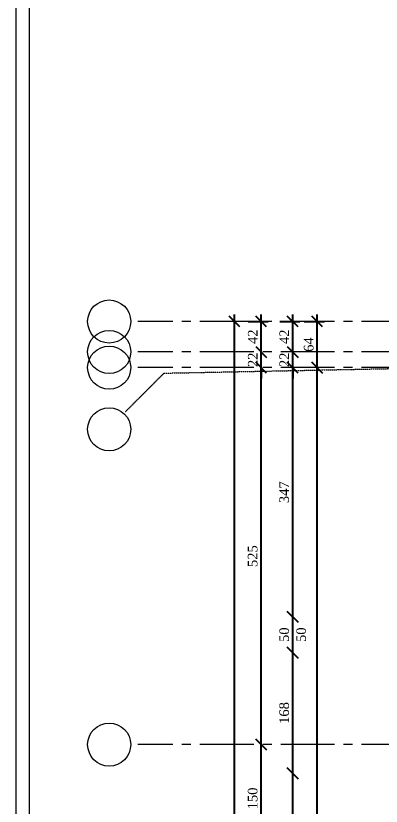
# Model space of a CAD drawing. Header units: millimetres. Extents: x 1373 to 40779, y 1939 to 6439.
# Drawn here: x 9468 to 9977, y 4281 to 5381 of the extents above; entities that cross this region are included whole.
import ezdxf

# ---------------------------------------------------------------- set-up
doc = ezdxf.new("R2010")
doc.units = ezdxf.units.MM
doc.linetypes.add('IMPORT-CENTER2', pattern=[112.5, 75, -12.5, 12.5, -12.5])
doc.linetypes.add('Sovrapposto', pattern=[0.396875, 0.238125, -0.15875])
for name, color, linetype, lineweight in [('A-ANNO-DIMS', 211, 'Continuous', 18), ('S-GRID', 252, 'IMPORT-CENTER2', 5), ('S-GRID-IDEN', 1, 'Continuous', 18)]:
    doc.layers.add(name, color=color, linetype=linetype, lineweight=lineweight)
doc.styles.add('Times New Roman', font='times.ttf', dxfattribs={"height": 13.4})
doc.dimstyles.new('2_0_mm_-_Arial', dxfattribs={"dimscale": 30.48, "dimtxt": 14.029207, "dimasz": 0.492126, "dimexe": 0.328084, "dimexo": 0.625, "dimgap": 0.164042, "dimtad": 1, "dimdec": 0, "dimtxsty": 'Times New Roman', "dimblk1": 'OBLIQUE', "dimblk2": 'OBLIQUE', "dimsah": 1, "dimcen": 2.5, "dimdle": 0.328084, "dimazin": 3, "dimtfac": 1, "dimtix": 1, "dimtmove": 0, "dimatfit": 3, "dimfxl": 0.656168, "dimfxlon": 1, "dimtvp": 1, "dimarcsym": 2})

# ---------------------------------------------------------------- blocks, each defined once
blk = doc.blocks.new('Grid - 3_0mm mit Kreis-1799268-1_BODRUM KAT')
at = {"layer": 'S-GRID-IDEN'}
blk.add_circle((0, 0), 0.3, dxfattribs=at)
blk = doc.blocks.new('_Oblique')
at = {"color": 0, "linetype": 'ByBlock', "lineweight": -2}
blk.add_line((-0.5, -0.5), (0.5, 0.5), dxfattribs=at)
blk = doc.blocks.new('*D17584')
at = {"layer": 'A-ANNO-DIMS', "color": 0, "lineweight": -2, "transparency": 16777216}
blk.add_line((9853.7, 4166.6), (9853.7, 4336.6), dxfattribs=at)
at = {"layer": 'Defpoints', "color": 0, "transparency": 16777216}
for p in [(9853.7, 4326.6), (9873.7, 4326.6), (9873.7, 4176.6)]:
    blk.add_point(p, dxfattribs=at)
at = {"layer": 'A-ANNO-DIMS', "color": 0, "lineweight": -2, "transparency": 16777216, "xscale": 15, "yscale": 15, "zscale": 15}
for p, rotation in [((9853.7, 4326.6), 90), ((9853.7, 4176.6), 270)]:
    blk.add_blockref('_Oblique', p, dxfattribs=dict(at, rotation=rotation))
at = {"layer": 'A-ANNO-DIMS', "color": 0, "transparency": 16777216, "char_height": 13.4, "width": 36.43, "attachment_point": 5, "rotation": 90, "style": 'Times New Roman'}
for insert in [(9841.9, 4251.6), (9865.5, 4251.6)]:
    blk.add_mtext('\\A1;150', dxfattribs=dict(at, insert=insert))
blk = doc.blocks.new('*D17585')
at = {"layer": 'A-ANNO-DIMS', "color": 0, "lineweight": -2, "transparency": 16777216}
blk.add_line((9853.7, 4316.6), (9853.7, 4504.6), dxfattribs=at)
at = {"layer": 'Defpoints', "color": 0, "transparency": 16777216}
for p in [(9853.7, 4494.6), (9873.7, 4494.6), (9873.7, 4326.6)]:
    blk.add_point(p, dxfattribs=at)
at = {"layer": 'A-ANNO-DIMS', "color": 0, "lineweight": -2, "transparency": 16777216, "xscale": 15, "yscale": 15, "zscale": 15}
for p, rotation in [((9853.7, 4494.6), 90), ((9853.7, 4326.6), 270)]:
    blk.add_blockref('_Oblique', p, dxfattribs=dict(at, rotation=rotation))
at = {"layer": 'A-ANNO-DIMS', "color": 0, "transparency": 16777216, "insert": (9841.9, 4410.6), "char_height": 13.4, "width": 36.43, "attachment_point": 5, "rotation": 90, "style": 'Times New Roman'}
blk.add_mtext('\\A1;168', dxfattribs=at)
blk = doc.blocks.new('*D17586')
at = {"layer": 'A-ANNO-DIMS', "color": 0, "lineweight": -2, "transparency": 16777216}
blk.add_line((9853.7, 4484.6), (9853.7, 4554.6), dxfattribs=at)
at = {"layer": 'Defpoints', "color": 0, "transparency": 16777216}
for p in [(9853.7, 4544.6), (9873.7, 4544.6), (9873.7, 4494.6)]:
    blk.add_point(p, dxfattribs=at)
at = {"layer": 'A-ANNO-DIMS', "color": 0, "lineweight": -2, "transparency": 16777216, "xscale": 15, "yscale": 15, "zscale": 15}
for p, rotation in [((9853.7, 4544.6), 90), ((9853.7, 4494.6), 270)]:
    blk.add_blockref('_Oblique', p, dxfattribs=dict(at, rotation=rotation))
at = {"layer": 'A-ANNO-DIMS', "color": 0, "transparency": 16777216, "char_height": 13.4, "width": 24.287, "attachment_point": 5, "rotation": 90, "style": 'Times New Roman'}
for insert in [(9841.9, 4519.6), (9865.5, 4519.6)]:
    blk.add_mtext('\\A1;50', dxfattribs=dict(at, insert=insert))
blk = doc.blocks.new('*D17587')
at = {"layer": 'A-ANNO-DIMS', "color": 0, "lineweight": -2, "transparency": 16777216}
blk.add_line((9853.7, 4534.6), (9853.7, 4901.5), dxfattribs=at)
at = {"layer": 'Defpoints', "color": 0, "transparency": 16777216}
for p in [(9853.7, 4891.5), (9873.7, 4891.5), (9873.7, 4544.6)]:
    blk.add_point(p, dxfattribs=at)
at = {"layer": 'A-ANNO-DIMS', "color": 0, "lineweight": -2, "transparency": 16777216, "xscale": 15, "yscale": 15, "zscale": 15}
for p, rotation in [((9853.7, 4891.5), 90), ((9853.7, 4544.6), 270)]:
    blk.add_blockref('_Oblique', p, dxfattribs=dict(at, rotation=rotation))
at = {"layer": 'A-ANNO-DIMS', "color": 0, "transparency": 16777216, "insert": (9841.9, 4718), "char_height": 13.4, "width": 36.43, "attachment_point": 5, "rotation": 90, "style": 'Times New Roman'}
blk.add_mtext('\\A1;347', dxfattribs=at)
blk = doc.blocks.new('*D17588')
at = {"layer": 'A-ANNO-DIMS', "color": 0, "lineweight": -2, "transparency": 16777216}
for p, q in [((9853.7, 4913.3), (9853.7, 4928.3)), ((9853.7, 4891.5), (9853.7, 4913.3)), ((9853.7, 4891.5), (9853.7, 4876.5))]:
    blk.add_line(p, q, dxfattribs=at)
at = {"layer": 'Defpoints', "color": 0, "transparency": 16777216}
for p in [(9833.7, 4913.3), (9853.7, 4913.3), (9873.7, 4891.5)]:
    blk.add_point(p, dxfattribs=at)
at = {"layer": 'A-ANNO-DIMS', "color": 0, "lineweight": -2, "transparency": 16777216, "xscale": 15, "yscale": 15, "zscale": 15}
for p, rotation in [((9853.7, 4913.3), 270), ((9853.7, 4891.5), 90)]:
    blk.add_blockref('_Oblique', p, dxfattribs=dict(at, rotation=rotation))
at = {"layer": 'A-ANNO-DIMS', "color": 0, "transparency": 16777216, "insert": (9842, 4902.4), "char_height": 13.4, "width": 24.287, "attachment_point": 5, "rotation": 90, "style": 'Times New Roman'}
blk.add_mtext('\\A1;22', dxfattribs=at)
blk = doc.blocks.new('*D17589')
at = {"layer": 'A-ANNO-DIMS', "color": 0, "lineweight": -2, "transparency": 16777216}
for p, q in [((9853.7, 4903.3), (9853.7, 4965.7)), ((9835.6, 4955.7), (9863.7, 4955.7))]:
    blk.add_line(p, q, dxfattribs=at)
at = {"layer": 'Defpoints', "color": 0, "transparency": 16777216}
for p in [(9833.7, 4955.7), (9853.7, 4955.7), (9833.7, 4913.3)]:
    blk.add_point(p, dxfattribs=at)
at = {"layer": 'A-ANNO-DIMS', "color": 0, "lineweight": -2, "transparency": 16777216, "xscale": 15, "yscale": 15, "zscale": 15}
for p, rotation in [((9853.7, 4955.7), 90), ((9853.7, 4913.3), 270)]:
    blk.add_blockref('_Oblique', p, dxfattribs=dict(at, rotation=rotation))
at = {"layer": 'A-ANNO-DIMS', "color": 0, "transparency": 16777216, "insert": (9842, 4934.5), "char_height": 13.4, "width": 24.287, "attachment_point": 5, "rotation": 90, "style": 'Times New Roman'}
blk.add_mtext('\\A1;42', dxfattribs=at)
blk = doc.blocks.new('*D17590')
at = {"layer": 'A-ANNO-DIMS', "color": 0, "lineweight": -2, "transparency": 16777216}
for p, q in [((9887.8, 3365.3), (9887.8, 4901.5)), ((9869.7, 3375.3), (9897.8, 3375.3))]:
    blk.add_line(p, q, dxfattribs=at)
at = {"layer": 'Defpoints', "color": 0, "transparency": 16777216}
for p in [(9867.8, 4891.5), (9887.8, 4891.5), (9867.8, 3375.3)]:
    blk.add_point(p, dxfattribs=at)
at = {"layer": 'A-ANNO-DIMS', "color": 0, "lineweight": -2, "transparency": 16777216, "xscale": 15, "yscale": 15, "zscale": 15}
for p, rotation in [((9887.8, 4891.5), 90), ((9887.8, 3375.3), 270)]:
    blk.add_blockref('_Oblique', p, dxfattribs=dict(at, rotation=rotation))
at = {"layer": 'A-ANNO-DIMS', "color": 0, "transparency": 16777216, "insert": (9876, 4133.4), "char_height": 13.4, "width": 48.573, "attachment_point": 5, "rotation": 90, "style": 'Times New Roman'}
blk.add_mtext('\\A1;1516', dxfattribs=at)
blk = doc.blocks.new('*D17591')
at = {"layer": 'A-ANNO-DIMS', "color": 0, "lineweight": -2, "transparency": 16777216}
for p, q in [((9887.8, 4881.5), (9887.8, 4965.7)), ((9869.7, 4955.7), (9897.8, 4955.7))]:
    blk.add_line(p, q, dxfattribs=at)
at = {"layer": 'Defpoints', "color": 0, "transparency": 16777216}
for p in [(9867.8, 4955.7), (9887.8, 4955.7), (9867.8, 4891.5)]:
    blk.add_point(p, dxfattribs=at)
at = {"layer": 'A-ANNO-DIMS', "color": 0, "lineweight": -2, "transparency": 16777216, "xscale": 15, "yscale": 15, "zscale": 15}
for p, rotation in [((9887.8, 4955.7), 90), ((9887.8, 4891.5), 270)]:
    blk.add_blockref('_Oblique', p, dxfattribs=dict(at, rotation=rotation))
at = {"layer": 'A-ANNO-DIMS', "color": 0, "transparency": 16777216, "insert": (9876, 4923.6), "char_height": 13.4, "width": 24.287, "attachment_point": 5, "rotation": 90, "style": 'Times New Roman'}
blk.add_mtext('\\A1;64', dxfattribs=at)
blk = doc.blocks.new('*D17595')
at = {"layer": 'A-ANNO-DIMS', "color": 0, "lineweight": -2, "transparency": 16777216}
blk.add_line((9809.8, 4206.6), (9809.8, 4376.6), dxfattribs=at)
at = {"layer": 'Defpoints', "color": 0, "transparency": 16777216}
for p in [(9789.8, 4366.6), (9809.8, 4366.6), (9789.8, 4216.6)]:
    blk.add_point(p, dxfattribs=at)
at = {"layer": 'A-ANNO-DIMS', "color": 0, "lineweight": -2, "transparency": 16777216, "xscale": 15, "yscale": 15, "zscale": 15}
for p, rotation in [((9809.8, 4366.6), 90), ((9809.8, 4216.6), 270)]:
    blk.add_blockref('_Oblique', p, dxfattribs=dict(at, rotation=rotation))
at = {"layer": 'A-ANNO-DIMS', "color": 0, "transparency": 16777216, "insert": (9798, 4291.6), "char_height": 13.4, "width": 36.43, "attachment_point": 5, "rotation": 90, "style": 'Times New Roman'}
blk.add_mtext('\\A1;150', dxfattribs=at)
blk = doc.blocks.new('*D17596')
at = {"layer": 'A-ANNO-DIMS', "color": 0, "lineweight": -2, "transparency": 16777216}
blk.add_line((9809.8, 4356.6), (9809.8, 4901.5), dxfattribs=at)
at = {"layer": 'Defpoints', "color": 0, "transparency": 16777216}
for p in [(9789.8, 4891.5), (9809.8, 4891.5), (9789.8, 4366.6)]:
    blk.add_point(p, dxfattribs=at)
at = {"layer": 'A-ANNO-DIMS', "color": 0, "lineweight": -2, "transparency": 16777216, "xscale": 15, "yscale": 15, "zscale": 15}
for p, rotation in [((9809.8, 4891.5), 90), ((9809.8, 4366.6), 270)]:
    blk.add_blockref('_Oblique', p, dxfattribs=dict(at, rotation=rotation))
at = {"layer": 'A-ANNO-DIMS', "color": 0, "transparency": 16777216, "insert": (9798, 4629), "char_height": 13.4, "width": 36.43, "attachment_point": 5, "rotation": 90, "style": 'Times New Roman'}
blk.add_mtext('\\A1;525', dxfattribs=at)
blk = doc.blocks.new('*D17597')
at = {"layer": 'A-ANNO-DIMS', "color": 0, "lineweight": -2, "transparency": 16777216}
for p, q in [((9809.8, 4913.3), (9809.8, 4928.3)), ((9809.8, 4891.5), (9809.8, 4913.3)), ((9809.8, 4891.5), (9809.8, 4876.5))]:
    blk.add_line(p, q, dxfattribs=at)
at = {"layer": 'Defpoints', "color": 0, "transparency": 16777216}
for p in [(9789.8, 4913.3), (9809.8, 4913.3), (9789.8, 4891.5)]:
    blk.add_point(p, dxfattribs=at)
at = {"layer": 'A-ANNO-DIMS', "color": 0, "lineweight": -2, "transparency": 16777216, "xscale": 15, "yscale": 15, "zscale": 15}
for p, rotation in [((9809.8, 4913.3), 270), ((9809.8, 4891.5), 90)]:
    blk.add_blockref('_Oblique', p, dxfattribs=dict(at, rotation=rotation))
at = {"layer": 'A-ANNO-DIMS', "color": 0, "transparency": 16777216, "insert": (9798.1, 4902.4), "char_height": 13.4, "width": 24.287, "attachment_point": 5, "rotation": 90, "style": 'Times New Roman'}
blk.add_mtext('\\A1;22', dxfattribs=at)
blk = doc.blocks.new('*D17598')
at = {"layer": 'A-ANNO-DIMS', "color": 0, "lineweight": -2, "transparency": 16777216}
for p, q in [((9809.8, 4903.3), (9809.8, 4965.7)), ((9791.7, 4955.7), (9819.8, 4955.7))]:
    blk.add_line(p, q, dxfattribs=at)
at = {"layer": 'Defpoints', "color": 0, "transparency": 16777216}
for p in [(9789.8, 4955.7), (9809.8, 4955.7), (9789.8, 4913.3)]:
    blk.add_point(p, dxfattribs=at)
at = {"layer": 'A-ANNO-DIMS', "color": 0, "lineweight": -2, "transparency": 16777216, "xscale": 15, "yscale": 15, "zscale": 15}
for p, rotation in [((9809.8, 4955.7), 90), ((9809.8, 4913.3), 270)]:
    blk.add_blockref('_Oblique', p, dxfattribs=dict(at, rotation=rotation))
at = {"layer": 'A-ANNO-DIMS', "color": 0, "transparency": 16777216, "insert": (9798.1, 4934.5), "char_height": 13.4, "width": 24.287, "attachment_point": 5, "rotation": 90, "style": 'Times New Roman'}
blk.add_mtext('\\A1;42', dxfattribs=at)
blk = doc.blocks.new('*D17599')
at = {"layer": 'A-ANNO-DIMS', "color": 0, "lineweight": -2, "transparency": 16777216}
for p, q in [((9772.6, 3365.3), (9772.6, 4965.7)), ((9754.5, 3375.3), (9782.6, 3375.3))]:
    blk.add_line(p, q, dxfattribs=at)
at = {"layer": 'Defpoints', "color": 0, "transparency": 16777216}
for p in [(9752.6, 4955.7), (9772.6, 4955.7), (9752.6, 3375.3)]:
    blk.add_point(p, dxfattribs=at)
at = {"layer": 'A-ANNO-DIMS', "color": 0, "lineweight": -2, "transparency": 16777216, "xscale": 15, "yscale": 15, "zscale": 15}
for p, rotation in [((9772.6, 4955.7), 90), ((9772.6, 3375.3), 270)]:
    blk.add_blockref('_Oblique', p, dxfattribs=dict(at, rotation=rotation))
at = {"layer": 'A-ANNO-DIMS', "color": 0, "transparency": 16777216, "insert": (9760.8, 4165.5), "char_height": 13.4, "width": 48.573, "attachment_point": 5, "rotation": 90, "style": 'Times New Roman'}
blk.add_mtext('\\A1;1580', dxfattribs=at)

msp = doc.modelspace()

# ---------------------------------------------------------------- linework, layer by layer
at = {"layer": 'A-ANNO-DIMS', "lineweight": 18, "ltscale": 2}
for points in [[(9468.5, 1972.4), (12784.7, 1969.9), (12784.7, 6402.4), (9468.5, 6404.9)], [(9487.2, 1991.1), (12765.9, 1988.7), (12765.9, 6383.7), (9487.2, 6386.1)]]:
    msp.add_lwpolyline(points, close=True, dxfattribs=at)
at = {"layer": 'S-GRID', "lineweight": 18}
for p, q in [((12612, 4955.7), (9638.4, 4955.7)), ((12612, 4913.3), (9638.4, 4913.3)), ((12612, 4891.5), (9638.4, 4891.5)), ((12612, 4366.6), (9638.4, 4366.6))]:
    msp.add_line(p, q, dxfattribs=at)
at = {"layer": 'S-GRID', "linetype": 'Sovrapposto', "lineweight": 18}
msp.add_lwpolyline([(9621.3, 4830.3), (9674.6, 4883.8), (10056.4, 4891.5), (11131.1, 4913.3), (12104.8, 4955.7), (12547.5, 4974.9)], dxfattribs=at)

# ---------------------------------------------------------------- block references
at = {"layer": 'S-GRID-IDEN', "xscale": 99.99999999999993, "yscale": 99.99999999999993, "zscale": 99.99999999999993, "rotation": 89.99999999999982}
for p in [(9598.4, 4955.7), (9598.4, 4913.3), (9598.4, 4891.5), (9598.4, 4805.6), (9598.4, 4366.6)]:
    msp.add_blockref('Grid - 3_0mm mit Kreis-1799268-1_BODRUM KAT', p, dxfattribs=at)

# ---------------------------------------------------------------- dimensions: what is measured, and where the dimension line sits
at = {"layer": 'A-ANNO-DIMS'}
for base, p1, p2, override, picture, middle in [((9772.6, 4955.7), (9752.6, 3375.3), (9752.6, 4955.7), {"dimse1": 0, "dimse2": 1, "dimfxl": 1580.378879}, '*D17599', (9760.8, 4165.5)), ((9809.8, 4955.7), (9789.8, 4913.3), (9789.8, 4955.7), {"dimse1": 1, "dimse2": 0, "dimfxl": 42.375807}, '*D17598', (9798.1, 4934.5)), ((9853.7, 4955.7), (9833.7, 4913.3), (9833.7, 4955.7), {"dimse1": 1, "dimse2": 0, "dimfxl": 42.375807}, '*D17589', (9842, 4934.5)), ((9887.8, 4955.7), (9867.8, 4891.5), (9867.8, 4955.7), {"dimse1": 1, "dimse2": 0, "dimfxl": 64.143501}, '*D17591', (9876, 4923.6)), ((9809.8, 4913.3), (9789.8, 4891.5), (9789.8, 4913.3), {"dimse1": 1, "dimse2": 1, "dimfxl": 21.767695}, '*D17597', (9798.1, 4902.4)), ((9853.7, 4913.3), (9873.7, 4891.5), (9833.7, 4913.3), {"dimse1": 1, "dimse2": 1, "dimfxl": 45.539351}, '*D17588', (9842, 4902.4)), ((9809.8, 4891.5), (9789.8, 4366.6), (9789.8, 4891.5), {"dimse1": 1, "dimse2": 1, "dimfxl": 524.957777}, '*D17596', (9798, 4629)), ((9853.7, 4891.5), (9873.7, 4544.6), (9873.7, 4891.5), {"dimse1": 1, "dimse2": 1, "dimfxl": 346.957777}, '*D17587', (9841.9, 4718)), ((9887.8, 4891.5), (9867.8, 3375.3), (9867.8, 4891.5), {"dimse1": 0, "dimse2": 1, "dimfxl": 1516.235378}, '*D17590', (9876, 4133.4)), ((9853.7, 4494.6), (9873.7, 4326.6), (9873.7, 4494.6), {"dimse1": 1, "dimse2": 1, "dimfxl": 168}, '*D17585', (9841.9, 4410.6)), ((9809.8, 4366.6), (9789.8, 4216.6), (9789.8, 4366.6), {"dimse1": 1, "dimse2": 1, "dimfxl": 150}, '*D17595', (9798, 4291.6))]:
    dim = msp.add_linear_dim(base=base, p1=p1, p2=p2, angle=90, dimstyle='2_0_mm_-_Arial', override=override, dxfattribs=at)
    dim.commit()
    dim.dimension.update_dxf_attribs({"geometry": picture, "text_midpoint": middle})
for base, p1, p2, text, override, picture, middle in [((9853.7, 4544.6), (9873.7, 4494.6), (9873.7, 4544.6), '<>\\X50', {"dimse1": 1, "dimse2": 1, "dimfxl": 50}, '*D17586', (9853.7, 4519.6)), ((9853.7, 4326.6), (9873.7, 4176.6), (9873.7, 4326.6), '<>\\X150', {"dimse1": 1, "dimse2": 1, "dimfxl": 150}, '*D17584', (9853.7, 4251.6))]:
    dim = msp.add_linear_dim(base=base, p1=p1, p2=p2, angle=90, text=text, dimstyle='2_0_mm_-_Arial', override=override, dxfattribs=at)
    dim.commit()
    dim.dimension.update_dxf_attribs({"geometry": picture, "text_midpoint": middle})

doc.saveas('drawing.dxf')
